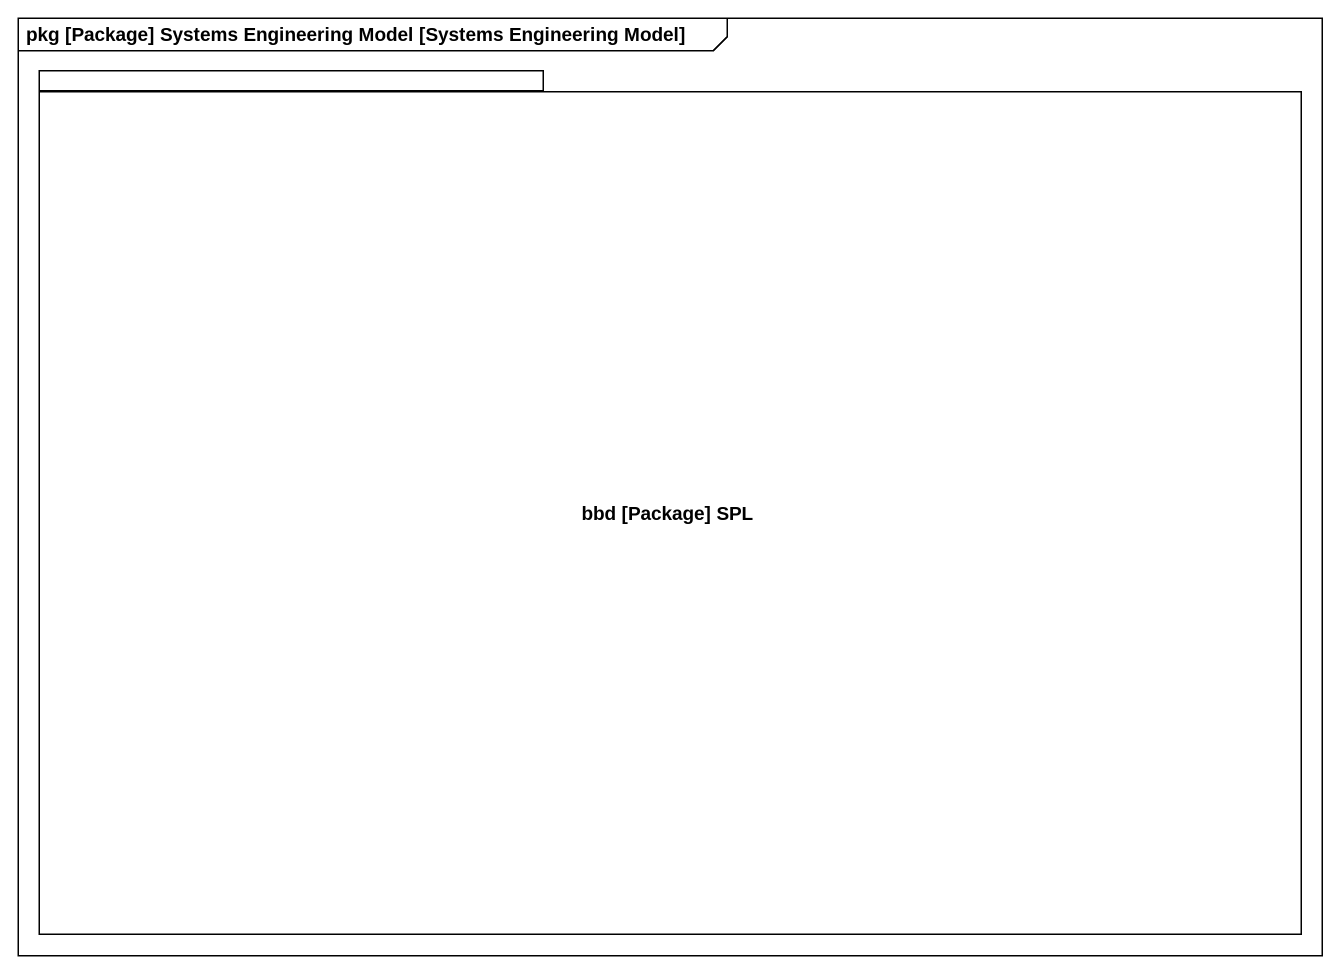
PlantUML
@startuml
mainframe pkg [Package] Systems Engineering Model [Systems Engineering Model]
package "bbd [Package] SPL" as bbd_Package_SPL {
}
@enduml
